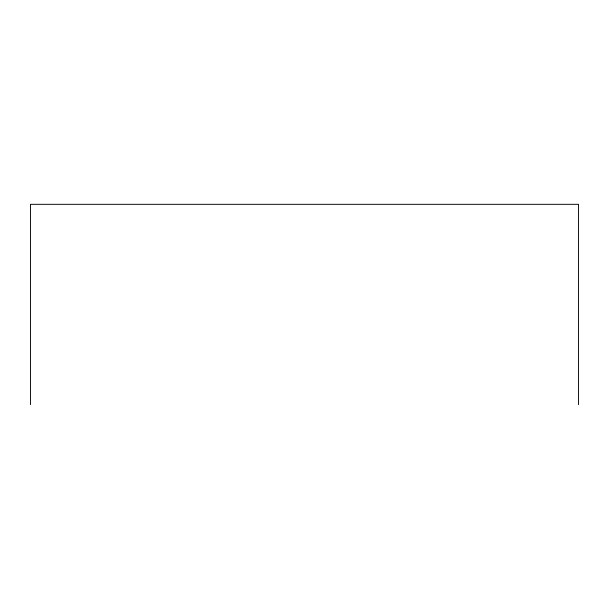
<?xml version="1.0" encoding="UTF-8"?>
<svg xmlns="http://www.w3.org/2000/svg" width="609" height="609" viewBox="0 0 609 609"><rect width="100%" height="100%" fill="white"/><g stroke="black" fill="none" stroke-linecap="round" stroke-linejoin="round"><path stroke-width="0.91" d="M578.55 404.673L578.55 204.327L30.45 204.327L30.45 404.673"/></g></svg>
